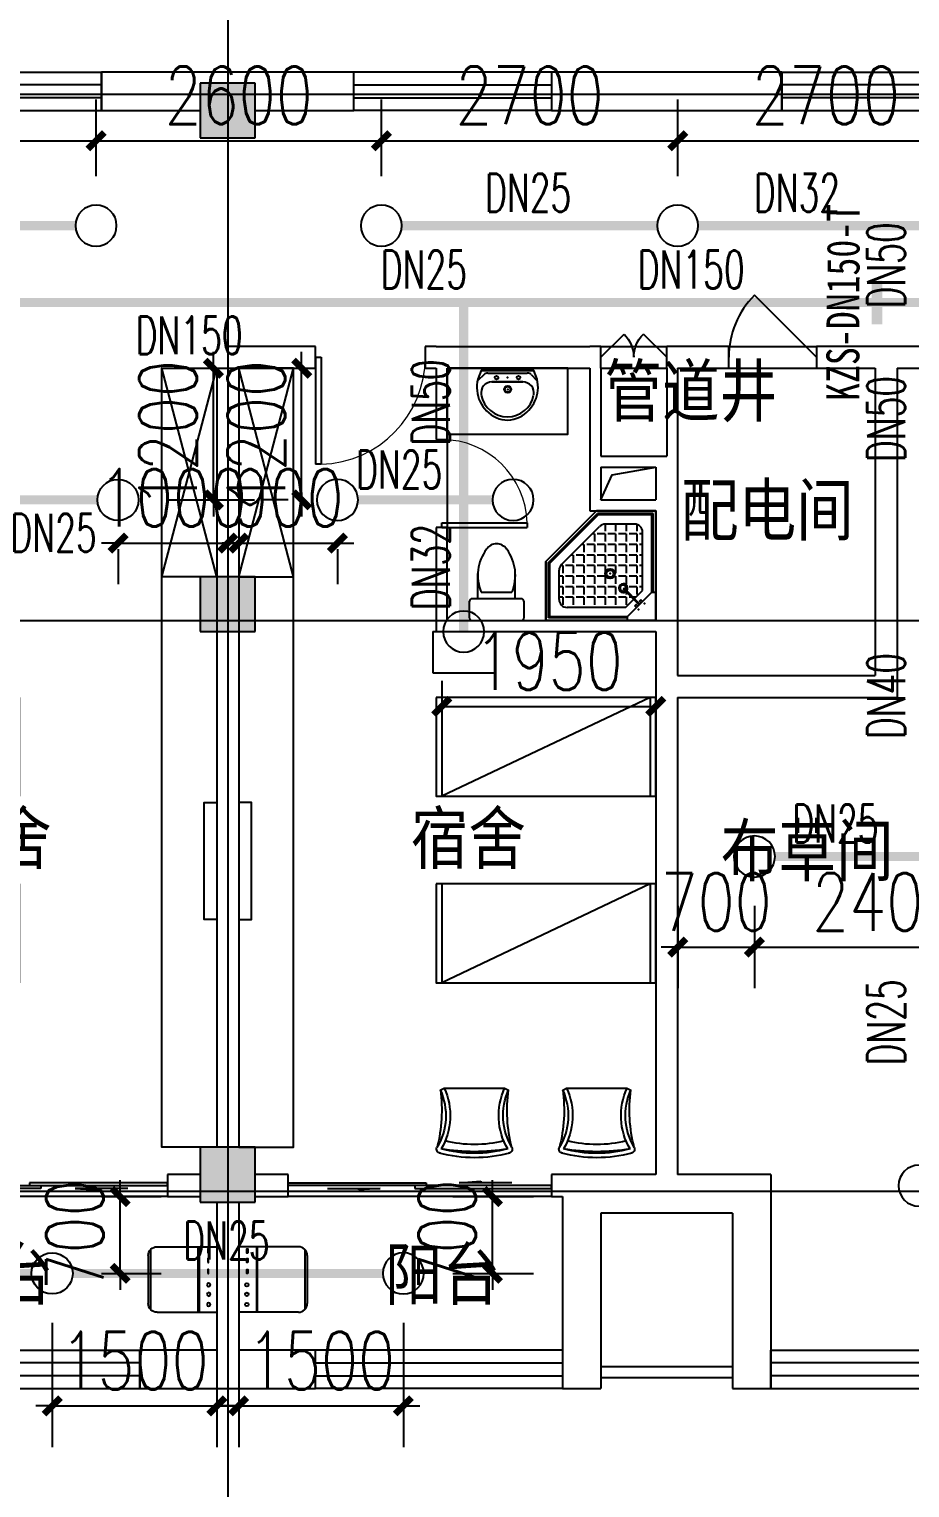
# Model space of a CAD drawing. Extents: x 0 to 2838408, y -923048 to 203859.
# Drawn here: x 2762953 to 2770978, y -549563 to -536267 of the extents above; entities that cross this region are included whole.
import ezdxf
from ezdxf.enums import TextEntityAlignment as Align

# ---------------------------------------------------------------- set-up
doc = ezdxf.new("R2010")
doc.units = 0
doc.header["$LTSCALE"] = 1000
for name, color, linetype in [('A-Fixt', 81, 'Continuous'), ('CLAYER', 7, 'Continuous'), ('COLUMN', 9, 'Continuous'), ('DIM_喷淋', 3, 'Continuous'), ('DOOR_FIRE', 4, 'Continuous'), ('DOTE', 8, 'Continuous'), ('E2-栏杆', 92, 'Continuous'), ('EQUIP_喷头', 7, 'Continuous'), ('PIPE-喷淋', 6, 'Continuous'), ('PUB_HATCH', 8, 'Continuous'), ('PUB_TEXT', 7, 'Continuous'), ('TEXT_喷淋', 7, 'Continuous'), ('TWT_DIM', 3, 'Continuous'), ('WALL', 9, 'Continuous'), ('WINDOW', 4, 'Continuous'), ('XREF', 8, 'Continuous'), ('抗震支吊架', 2, 'Continuous'), ('洁具', 213, 'Continuous'), ('配景', 3, 'Continuous')]:
    doc.layers.add(name, color=color, linetype=linetype)
doc.styles.add('_TCH_DIM_T3', font='SIMPLEX', dxfattribs={"width": 0.75, "bigfont": 'HZTXT'})
doc.styles.add('_TWT_PIPEDN', font='SIMPLEX', dxfattribs={"width": 0.8, "height": 2.3, "bigfont": 'HZTXT'})
doc.styles.add('kzcad', font='', dxfattribs={"width": 0.8})
doc.styles.get("Standard").update_dxf_attribs({"font": 'geniso.shx', "bigfont": 'hztxt.shx'})
doc.styles.get('kzcad').set_extended_font_data('SimSun')
doc.dimstyles.new('_TWT_ARCH&&150', dxfattribs={"dimtxt": 525, "dimasz": 150, "dimexe": 375, "dimexo": 450, "dimgap": 150, "dimtad": 1, "dimdec": 0, "dimzin": 0, "dimdsep": 46, "dimtxsty": '_TCH_DIM_T3', "dimblk": 'ARCHTICK', "dimcen": 0.09, "dimclrt": 7, "dimazin": 2, "dimtfac": 1, "dimtdec": 0, "dimtix": 1, "dimtmove": 2, "dimatfit": 3, "dimfxl": 1, "dimtolj": 1, "dimtzin": 0, "dimarcsym": 0})

# ---------------------------------------------------------------- blocks, each defined once
blk = doc.blocks.new('1F平面-CAD导入_dwg_Drawing4_t3_dwg_$plan$00001613-474159-1F-927810-1F')
at = {"layer": '洁具'}
for p, q in [((-200, 170), (-430, 170)), ((-260, -140), (-260, 140)), ((-30, 250), (-170, 250)), ((-200, -170), (-200, -220)), ((-170, -250), (-30, -250))]:
    blk.add_line(p, q, dxfattribs=at)
for points in [[(-200, 220), (-200, 170), (-200, -170), (-430, -170)], [(0, -220), (0, 220)]]:
    blk.add_lwpolyline(points, dxfattribs=at)
for centre, radius, start, end in [((-413, -227), 398, 67.4505, 126.6381), ((-170, 220), 30, 90, 180), ((-30, 220), 30, 0, 90), ((-590, 0), 110, 123.4509, 236.5491), ((-413, 227), 398, 233.3619, 292.5495), ((-170, -220), 30, 180, 270), ((-30, -220), 30, 270, 0)]:
    blk.add_arc(centre, radius, start, end, dxfattribs=at)
blk = doc.blocks.new('$lvtry$00000169')
at = {"color": 0}
for p, q in [((259, -36), (259, 0)), ((259, -36), (36, -259)), ((276, -120), (120, -276)), ((259, -24), (976, -24)), ((259, -36), (964, -36)), ((276, -120), (808, -120)), ((964, -36), (976, -24)), ((964, -36), (964, -525)), ((976, -24), (976, -530)), ((36, -259), (0, -259)), ((24, -259), (24, -976)), ((36, -259), (36, -964)), ((144, -151), (291, -298)), ((151, -144), (298, -291)), ((173, -309), (173, -239)), ((183, -213), (205, -213)), ((220, -213), (243, -213)), ((270, -213), (270, -143)), ((270, -213), (340, -213)), ((270, -263), (270, -239)), ((366, -213), (366, -143)), ((366, -213), (436, -213)), ((366, -309), (366, -239)), ((462, -213), (462, -143)), ((462, -213), (532, -213)), ((462, -309), (462, -239)), ((558, -213), (558, -143)), ((558, -213), (628, -213)), ((558, -309), (558, -239)), ((655, -213), (655, -143)), ((655, -213), (725, -213)), ((655, -309), (655, -239)), ((751, -213), (751, -143)), ((751, -213), (821, -213)), ((751, -309), (751, -239)), ((847, -213), (847, -143)), ((847, -213), (880, -213)), ((847, -309), (847, -239)), ((880, -192), (880, -460)), ((120, -276), (120, -808)), ((120, -309), (147, -309)), ((173, -309), (243, -309)), ((173, -405), (173, -335)), ((270, -405), (270, -335)), ((334, -309), (340, -309)), ((366, -309), (436, -309)), ((366, -405), (366, -335)), ((462, -309), (532, -309)), ((462, -405), (462, -335)), ((558, -309), (628, -309)), ((558, -405), (558, -335)), ((655, -309), (725, -309)), ((655, -405), (655, -335)), ((751, -309), (821, -309)), ((751, -405), (751, -335)), ((847, -309), (880, -309)), ((847, -405), (847, -335)), ((120, -405), (147, -405)), ((120, -501), (147, -501)), ((173, -405), (243, -405)), ((173, -501), (173, -431)), ((173, -501), (243, -501)), ((173, -598), (173, -528)), ((270, -405), (340, -405)), ((270, -501), (270, -431)), ((270, -501), (340, -501)), ((270, -598), (270, -528)), ((366, -405), (379, -405)), ((366, -501), (366, -431)), ((366, -501), (436, -501)), ((366, -598), (366, -528)), ((462, -405), (532, -405)), ((462, -501), (462, -431)), ((462, -501), (532, -501)), ((462, -598), (462, -528)), ((859, -511), (511, -859)), ((964, -525), (525, -964)), ((976, -530), (530, -976)), ((558, -405), (628, -405)), ((558, -501), (558, -431)), ((558, -501), (628, -501)), ((558, -598), (558, -528)), ((655, -405), (725, -405)), ((655, -501), (655, -431)), ((655, -501), (725, -501)), ((655, -598), (655, -528)), ((751, -405), (821, -405)), ((751, -501), (751, -431)), ((751, -501), (821, -501)), ((751, -598), (751, -528)), ((847, -405), (880, -405)), ((847, -501), (847, -431)), ((847, -501), (867, -501)), ((964, -525), (976, -530)), ((120, -598), (147, -598)), ((173, -598), (243, -598)), ((173, -694), (173, -624)), ((270, -598), (340, -598)), ((270, -694), (270, -624)), ((366, -598), (436, -598)), ((366, -694), (366, -624)), ((462, -598), (532, -598)), ((462, -694), (462, -624)), ((558, -598), (628, -598)), ((558, -694), (558, -624)), ((655, -598), (725, -598)), ((655, -694), (655, -624)), ((751, -598), (773, -598)), ((120, -694), (147, -694)), ((120, -790), (147, -790)), ((173, -694), (243, -694)), ((173, -790), (173, -720)), ((173, -790), (243, -790)), ((270, -694), (340, -694)), ((270, -790), (270, -720)), ((270, -790), (340, -790)), ((366, -694), (436, -694)), ((366, -790), (366, -720)), ((366, -790), (436, -790)), ((462, -694), (532, -694)), ((462, -790), (462, -720)), ((462, -790), (532, -790)), ((558, -694), (628, -694)), ((558, -790), (558, -720)), ((558, -790), (580, -790)), ((655, -694), (676, -694)), ((173, -878), (173, -816)), ((192, -880), (460, -880)), ((270, -880), (270, -816)), ((366, -880), (366, -816)), ((462, -880), (462, -816)), ((36, -964), (24, -976)), ((24, -976), (530, -976)), ((36, -964), (525, -964)), ((525, -964), (530, -976))]:
    blk.add_line(p, q, dxfattribs=at)
blk.add_lwpolyline([(0, 0), (0, -1000), (540, -1000), (1000, -540), (1000, 0)], close=True)
for points in [[(0, 0), (0, -1000)], [(0, 0), (1000, 0)], [(1000, 0), (1000, -540)], [(190, -136), (178, -148), (162, -132), (174, -121)], [(136, -190), (148, -178), (132, -162), (121, -174)], [(1000, -540), (540, -1000)], [(0, -1000), (540, -1000)]]:
    blk.add_lwpolyline(points, close=True, dxfattribs=at)
for radius in [43.8, 31.1]:
    blk.add_circle((416, -428), radius, dxfattribs=at)
for centre, radius, start, end in [((808, -192), 72, 0, 90), ((296, -296), 40.6, 142.583, 128.4197), ((296, -296), 28.6, 145.828, 125.6599), ((808, -460), 72, 315, 0), ((192, -808), 72, 180, 270), ((460, -808), 72, 270, 315)]:
    blk.add_arc(centre, radius, start, end, dxfattribs=at)
for p in [(156, -102, 0), (103, -156, 0), (416, -428, 0)]:
    blk.add_point(p, dxfattribs=at)
blk = doc.blocks.new('$lvtry$00000178')
at = {"color": 0}
for p, q in [((-238, 0), (238, 0)), ((-214, -36), (-272, -91)), ((-180, -23), (180, -23)), ((-142, -105), (140, -105)), ((140, -105), (-142, -105)), ((216, -37), (268, -91))]:
    blk.add_line(p, q, dxfattribs=at)
blk.add_lwpolyline([(-104, -430, 0.224698), (110, -425, 0.348046), (269, -79), (239, 0), (-241, 0), (-271, -79, 0.356844)], format="xyb", close=True, dxfattribs=at)
for centre, radius in [((-100, -65), 16.3), ((100, -65), 16.3), ((1, -172), 31.6)]:
    blk.add_circle(centre, radius, dxfattribs=at)
at = {"color": 0, "lineweight": 13}
blk.add_circle((1, -172), 23, dxfattribs=at)
at = {"color": 0}
for centre, radius, start, end in [((-142, -205), 100, 90, 190.5602), ((-180, -73), 50, 90, 133.181), ((140, -205), 100, 349.4398, 90), ((180, -73), 50, 44.5607, 90), ((-1, -179), 243, 190.5602, 349.4398)]:
    blk.add_arc(centre, radius, start, end, dxfattribs=at)
for p in [(0, -65), (1, -172)]:
    blk.add_point(p, dxfattribs=at)
blk = doc.blocks.new('A$C70365C93')
at = {"layer": '洁具'}
blk.add_lwpolyline([(-1900, 2300), (-1900, 1700), (-800, 1700), (-800, 2300)], close=True, dxfattribs=at)
blk.add_blockref('$lvtry$00000178', (-1350, 2280), dxfattribs=at)
at = {"layer": '洁具', "rotation": 180}
blk.add_blockref('$lvtry$00000169', (0, 0), dxfattribs=at)
at = {"layer": '洁具', "extrusion": (0, 0, -1), "xscale": -1, "zscale": -1, "rotation": 90}
blk.add_blockref('1F平面-CAD导入_dwg_Drawing4_t3_dwg_$plan$00001613-474159-1F-927810-1F', (1450, 0), dxfattribs=at)
blk = doc.blocks.new('单人床')
at = {"layer": 'A-Fixt'}
for p, q in [((47774, 13973), (48674, 13973)), ((47774, 12073), (48674, 13973)), ((47774, 12073), (48674, 12073))]:
    blk.add_line(p, q, dxfattribs=at)
blk.add_lwpolyline([(47774, 14023), (48674, 14023), (48674, 12023), (47774, 12023), (47774, 14023)], dxfattribs=at)
blk = doc.blocks.new('CH_AP01')
for p, q in [((-311, 17), (-275, 0)), ((-275, 0), (275, 0)), ((275, 0), (311, 17))]:
    blk.add_line(p, q)
for centre, radius, start, end in [((-307, 555), 37.8, 100.1859, 202.8359), ((-1658, 202), 1360, 352.1659, 14.4283), ((-824, 250), 563, 335.5038, 31.0903), ((0, -579), 1213, 74.7104, 105.2896), ((0, -579), 1173, 75.0287, 104.9713), ((0, -1278), 1857, 80.611, 99.389), ((-824, 250), 603, 335.5038, 30.2691), ((824, 250), 603, 149.7309, 204.4962), ((824, 250), 563, 148.9097, 204.4962), ((1658, 202), 1360, 165.5717, 187.8341), ((307, 555), 37.8, 337.1641, 79.8141), ((0, -579), 1093, 75.8767, 104.1233)]:
    blk.add_arc(centre, radius, start, end)
blk = doc.blocks.new('A$C61295E98')
at = {"color": 3}
for p, q in [((544, 598), (0, 598)), ((0, 598), (0, 0)), ((161, 598), (161, 0)), ((170, 0), (170, 598)), ((603, 572), (603, 26)), ((624, 518), (624, 80)), ((544, 0), (0, 0))]:
    blk.add_line(p, q, dxfattribs=at)
for points in [[(82, 540), (75, 540), (75, 577), (82, 577)], [(82, 453), (75, 453), (75, 490), (82, 490)], [(82, 353), (75, 353), (75, 389), (82, 389)]]:
    blk.add_lwpolyline(points, close=True, dxfattribs=at)
for centre in [(74, 250), (74, 164), (74, 71)]:
    blk.add_circle(centre, 15.7, dxfattribs=at)
for centre, start, end in [((544, 518), 360, 90), ((544, 80), 270, 0)]:
    blk.add_arc(centre, 80, start, end, dxfattribs=at)
blk = doc.blocks.new('宿舍')
at = {"layer": 'A-Fixt'}
for p, q in [((47854, 13802), (48354, 15702)), ((48354, 13802), (47854, 15702)), ((47854, 13802), (48354, 13802))]:
    blk.add_line(p, q, dxfattribs=at)
for points in [[(47854, 8602), (48354, 8602), (48354, 15702), (47854, 15702)], [(47854, 10676), (47970, 10676), (47970, 11743), (47854, 11743)]]:
    blk.add_lwpolyline(points, close=True, dxfattribs=at)
at = {"xscale": -1, "rotation": 90}
for p in [(63677, 60475), (63677, 58775)]:
    blk.add_blockref('单人床', p, dxfattribs=at)
at = {"layer": 'A-Fixt', "xscale": -1, "rotation": 180}
for p in [(50002, 9140), (51117, 9140)]:
    blk.add_blockref('CH_AP01', p, dxfattribs=at)
at = {"layer": '配景', "color": 252}
blk.add_blockref('A$C61295E98', (47854, 7097), dxfattribs=at)
blk = doc.blocks.new('$WINLIB2D$00000001')
at = {"color": 0}
for points in [[(-0.5, 0.5), (-0.5, -0.5)], [(-0.5, 0.5), (0.5, 0.5)], [(0.5, -0.5), (0.5, 0.5)], [(0.5, 0.1667), (-0.5, 0.1667)], [(0.5, -0.1667), (-0.5, -0.1667)], [(-0.5, -0.5), (0.5, -0.5)]]:
    blk.add_lwpolyline(points, dxfattribs=at)
blk = doc.blocks.new('$DorLib2D$00000131')
at = {"color": 0, "linetype": 'Continuous'}
for p, q in [((0.15, 0.125), (0.2319, 0.1973)), ((0.2319, 0.1973), (0.2319, 0.125)), ((-0.5, 0.125), (-0.5, 0)), ((0.0192, 0.125), (-0.5, 0.125)), ((0.0192, 0), (0.0192, 0.125)), ((0.35, 0.125), (0.15, 0.125)), ((-0.5, 0), (0.0192, 0)), ((-0.024, 0), (0.5, 0)), ((-0.024, -0.125), (-0.024, 0)), ((0.5, 0), (0.5, -0.125)), ((-0.35, -0.125), (-0.15, -0.125)), ((-0.2319, -0.1973), (-0.2319, -0.125)), ((-0.15, -0.125), (-0.2319, -0.1973)), ((0.5, -0.125), (-0.024, -0.125))]:
    blk.add_line(p, q, dxfattribs=at)
blk = doc.blocks.new('$DorLib2D$00000114')
at = {"color": 0}
blk.add_line((0.5, 0), (-0.207, 0.707), dxfattribs=at)
blk.add_arc((0.5, 0), 1, 135, 180, dxfattribs=at)
blk = doc.blocks.new('$DorLib2D$00000116')
at = {"color": 0}
for p, q in [((-0.5, 0), (-0.146, 0.354)), ((0.5, 0), (0.146, 0.354))]:
    blk.add_line(p, q, dxfattribs=at)
for centre, start, end in [((-0.5, 0), 0, 45), ((0.5, 0), 135, 180)]:
    blk.add_arc(centre, 0.5, start, end, dxfattribs=at)
blk = doc.blocks.new('$DorLib2D$00000001')
for p, q in [((0.45, 0.975), (0.5, 0.975)), ((0.45, 0), (0.45, 0.975)), ((0.5, 0), (0.5, 0.975)), ((0.5, 0), (0.45, 0))]:
    blk.add_line(p, q)
at = {"lineweight": 13}
blk.add_arc((0.475, 0), 0.975, 91.4693, 180, dxfattribs=at)
blk = doc.blocks.new('3F1')
at = {"layer": 'PUB_HATCH'}
for points in [[(2428466.7, -537258.3), (2428966.7, -537258.3), (2428966.7, -536758.3), (2428466.7, -536758.3)], [(2428466.7, -541758.3), (2428966.7, -541758.3), (2428966.7, -541258.3), (2428466.7, -541258.3)], [(2428466.7, -546958.3), (2428966.7, -546958.3), (2428966.7, -546458.3), (2428466.7, -546458.3)]]:
    blk.add_hatch(color=256, dxfattribs=at).paths.add_polyline_path(points)
blk.add_lwpolyline([(2432116.7, -540558.3), (2432220.3, -540328), (2432616.7, -540258.3)])
at = {"layer": 'COLUMN'}
for p, q in [((2428966.7, -536758.3), (2428466.7, -536758.3)), ((2428466.7, -536758.3), (2428466.7, -537258.3)), ((2428966.7, -537258.3), (2428966.7, -536758.3)), ((2428466.7, -537258.3), (2428966.7, -537258.3)), ((2428966.7, -541258.3), (2428466.7, -541258.3)), ((2428466.7, -541258.3), (2428466.7, -541758.3)), ((2428966.7, -541758.3), (2428966.7, -541258.3)), ((2428466.7, -541758.3), (2428966.7, -541758.3)), ((2428966.7, -546458.3), (2428466.7, -546458.3)), ((2428466.7, -546458.3), (2428466.7, -546958.3)), ((2428966.7, -546958.3), (2428966.7, -546458.3)), ((2428466.7, -546958.3), (2428966.7, -546958.3))]:
    blk.add_line(p, q, dxfattribs=at)
at = {"layer": 'DOOR_FIRE'}
for p, q in [((2432116.7, -539158.3), (2432716.7, -539158.3)), ((2433282.5, -539158.3, 100), (2434082.5, -539158.3, 100)), ((2432116.7, -539358.3), (2432716.7, -539358.3)), ((2433282.5, -539358.3, 100), (2434082.5, -539358.3, 100))]:
    blk.add_line(p, q, dxfattribs=at)
at = {"layer": 'DOTE'}
for p, q in [((2428716.7, -467258.3), (2428716.7, -550458.3)), ((2343216.7, -536858.3), (2453916.7, -536858.3)), ((2343216.7, -541658.3), (2453916.7, -541658.3)), ((2343216.7, -546858.3), (2453916.7, -546858.3)), ((2343216.7, -546858.3), (2453916.7, -546858.3))]:
    blk.add_line(p, q, dxfattribs=at)
at = {"layer": 'E2-栏杆'}
for points in [[(2432116.7, -548458.3), (2433316.7, -548458.3)], [(2432116.7, -548558.3), (2433316.7, -548558.3)]]:
    blk.add_lwpolyline(points, dxfattribs=at)
at = {"layer": 'WALL'}
for p, q in [((2428716.7, -536658.3), (2427566.7, -536658.3)), ((2427566.7, -536658.3), (2427566.7, -537008.3)), ((2429866.7, -536658.3), (2428716.7, -536658.3)), ((2429866.7, -537008.3), (2429866.7, -536658.3)), ((2433766.7, -536658.3), (2431666.7, -536658.3)), ((2431666.7, -536658.3), (2431666.7, -537008.3)), ((2433766.7, -537008.3), (2433766.7, -536658.3)), ((2427566.7, -537008.3), (2428466.7, -537008.3)), ((2428966.7, -537008.3), (2429866.7, -537008.3)), ((2431666.7, -537008.3), (2433766.7, -537008.3)), ((2429516.7, -539158.3), (2428716.7, -539158.3)), ((2428716.7, -539158.3), (2428716.7, -539358.3)), ((2429516.7, -539358.3), (2429516.7, -539158.3)), ((2430616.7, -539158.3), (2430516.7, -539158.3)), ((2430516.7, -539158.3), (2430516.7, -539358.3)), ((2430616.7, -539158.3), (2432016.7, -539158.3)), ((2432116.7, -539158.3), (2432016.7, -539158.3)), ((2432116.7, -539358.3), (2432116.7, -539158.3)), ((2433282.5, -539158.3), (2432716.7, -539158.3)), ((2432716.7, -539358.3), (2432716.7, -539158.3)), ((2433282.5, -539358.3), (2433282.5, -539158.3)), ((2434716.7, -539158.3), (2434082.5, -539158.3)), ((2434082.5, -539158.3), (2434082.5, -539358.3)), ((2435316.7, -539158.3), (2434716.7, -539158.3)), ((2428716.7, -539358.3), (2429516.7, -539358.3)), ((2430516.7, -539358.3), (2430616.7, -539358.3)), ((2430616.7, -539358.3), (2430616.7, -540008.3)), ((2430716.7, -539358.3), (2432016.7, -539358.3)), ((2430716.7, -540008.3), (2430716.7, -539358.3)), ((2432016.7, -539358.3), (2432016.7, -540158.3)), ((2432116.7, -539358.3), (2432116.7, -540158.3)), ((2432716.7, -539358.3), (2432716.7, -540158.3)), ((2432816.7, -539358.3), (2433282.5, -539358.3)), ((2432816.7, -539358.3), (2432816.7, -540158.3)), ((2434082.5, -539358.3), (2434616.7, -539358.3)), ((2434616.7, -539358.3), (2434616.7, -542158.3)), ((2434816.7, -539358.3), (2435316.7, -539358.3)), ((2434816.7, -539358.3), (2434816.7, -542358.3)), ((2430616.7, -540008.3), (2430716.7, -540008.3)), ((2432016.7, -540158.3), (2432016.7, -540658.3)), ((2432116.7, -540158.3), (2432716.7, -540158.3)), ((2432816.7, -540158.3), (2432816.7, -540558.3)), ((2432116.7, -540258.3), (2432116.7, -540558.3)), ((2432116.7, -540258.3), (2432616.7, -540258.3)), ((2432616.7, -540258.3), (2432616.7, -540558.3)), ((2432116.7, -540558.3), (2432616.7, -540558.3)), ((2432816.7, -540558.3), (2432816.7, -541758.3)), ((2432016.7, -540658.3), (2432616.7, -540658.3)), ((2432616.7, -540658.3), (2432616.7, -541658.3)), ((2430716.7, -540808.3), (2430616.7, -540808.3)), ((2430616.7, -540808.3), (2430616.7, -541758.3)), ((2430716.7, -541658.3), (2430716.7, -540808.3)), ((2430716.7, -541658.3), (2432616.7, -541658.3)), ((2428616.7, -541758.3), (2428616.7, -546458.3)), ((2428816.7, -541758.3), (2428816.7, -546458.3)), ((2430616.7, -541758.3), (2432616.7, -541758.3)), ((2432616.7, -541758.3), (2432616.7, -542258.3)), ((2432816.7, -541758.3), (2432816.7, -542158.3)), ((2432816.7, -542158.3), (2434616.7, -542158.3)), ((2432616.7, -542258.3), (2432616.7, -546708.3)), ((2432816.7, -542358.3), (2432816.7, -546708.3)), ((2432816.7, -542358.3), (2434816.7, -542358.3)), ((2428466.7, -546708.3), (2428166.7, -546708.3)), ((2428166.7, -546708.3), (2428166.7, -546908.3)), ((2429266.7, -546708.3), (2428966.7, -546708.3)), ((2429266.7, -546908.3), (2429266.7, -546708.3)), ((2432016.7, -546708.3), (2431666.7, -546708.3)), ((2431666.7, -546708.3), (2431666.7, -546908.3)), ((2432616.7, -546708.3), (2432016.7, -546708.3)), ((2433666.7, -546708.3), (2432816.7, -546708.3)), ((2433666.7, -546708.3), (2433666.7, -548308.3)), ((2428166.7, -546908.3), (2428466.7, -546908.3)), ((2428616.7, -546958.3), (2428616.7, -548308.3)), ((2428816.7, -546958.3), (2428816.7, -548308.3)), ((2428966.7, -546908.3), (2429266.7, -546908.3)), ((2431666.7, -546908.3), (2431766.7, -546908.3)), ((2431766.7, -546908.3), (2431766.7, -548308.3)), ((2432716.7, -547058.3), (2432116.7, -547058.3)), ((2432116.7, -547058.3), (2432116.7, -548658.3)), ((2433316.7, -547058.3), (2432716.7, -547058.3)), ((2433316.7, -547058.3), (2433316.7, -548658.3)), ((2428616.7, -548308.3), (2427916.7, -548308.3)), ((2427916.7, -548308.3), (2427916.7, -548658.3)), ((2429516.7, -548308.3), (2428816.7, -548308.3)), ((2429516.7, -548658.3), (2429516.7, -548308.3)), ((2431766.7, -548308.3), (2431766.7, -548658.3)), ((2433666.7, -548658.3), (2433666.7, -548308.3)), ((2427916.7, -548658.3), (2428716.7, -548658.3)), ((2428716.7, -548658.3), (2429516.7, -548658.3)), ((2431766.7, -548658.3), (2432116.7, -548658.3)), ((2433316.7, -548658.3), (2433666.7, -548658.3))]:
    blk.add_line(p, q, dxfattribs=at)
at = {"layer": 'WINDOW'}
for p, q in [((2430716.7, -540008.3), (2430716.7, -540808.3)), ((2428166.7, -546908.3), (2425766.7, -546908.3)), ((2431666.7, -546908.3), (2429266.7, -546908.3))]:
    blk.add_line(p, q, dxfattribs=at)
at = {"xscale": -1, "rotation": 359.9999999999999}
blk.add_blockref('宿舍', (2476470.6, -555059.9), dxfattribs=at)
for name, p in [('宿舍', (2380962.9, -555059.9)), ('A$C70365C93', (2432616.7, -541658.3))]:
    blk.add_blockref(name, p)
at = {"layer": 'DOOR_FIRE', "zscale": 200}
for name, p, xscale, yscale in [('$DorLib2D$00000114', (2433682.5, -539258.3), 800, 800), ('$DorLib2D$00000116', (2432416.7, -539258.3), -600, 600)]:
    blk.add_blockref(name, p, dxfattribs=dict(at, xscale=xscale, yscale=yscale))
at = {"layer": 'WINDOW'}
for name, p, xscale, yscale, zscale in [('$WINLIB2D$00000001', (2426666.7, -536833.3), 1800, 350, 1800), ('$WINLIB2D$00000001', (2430766.7, -536833.3), -1800, 350, -1800), ('$WINLIB2D$00000001', (2434666.7, -536833.3), 1800, 350, 1800), ('$DorLib2D$00000001', (2430016.7, -539258.3), -1000, -1000, -1000)]:
    blk.add_blockref(name, p, dxfattribs=dict(at, xscale=xscale, yscale=yscale, zscale=zscale))
for name, p, xscale, yscale, zscale, rotation in [('$DorLib2D$00000001', (2430666.7, -540408.3), 800, 800, 800, 270), ('$DorLib2D$00000131', (2426966.7, -546808.3), -2400, 200, -2400, 180), ('$DorLib2D$00000131', (2430466.7, -546808.3), 2400, 200, 2400, 180), ('$WINLIB2D$00000001', (2426791.7, -548483.3), -2249.999999993481, -350, -2249.999999993481, 180), ('$WINLIB2D$00000001', (2430641.7, -548483.3), 2249.999999993481, -350, 2249.999999993481, 180), ('$WINLIB2D$00000001', (2434791.7, -548483.3), -2249.999999993481, -350, -2249.999999993481, 180)]:
    blk.add_blockref(name, p, dxfattribs=dict(at, xscale=xscale, yscale=yscale, zscale=zscale, rotation=rotation))
at = {"layer": 'CLAYER'}
for s, p in [('管道井', (2432149.1, -539845.3)), ('配电间', (2432846.7, -540930.6))]:
    blk.add_text(s, height=525, dxfattribs=at).set_placement(p)
at = {"layer": 'PUB_TEXT'}
for s, p in [('宿舍', (2426062.1, -543922.1)), ('宿舍', (2430384.3, -543922.1)), ('布草间', (2433209.4, -544034.6)), ('阳台', (2426077.2, -547896.3)), ('阳台', (2430149.7, -547896.3))]:
    blk.add_text(s, height=525, dxfattribs=at).set_placement(p)
blk = doc.blocks.new('_ArchTick')
at = {"color": 0, "linetype": 'ByBlock', "const_width": 0.4}
blk.add_lwpolyline([(-0.5, -0.5), (0.5, 0.5)], dxfattribs=at)
blk = doc.blocks.new('*D2114')
at = {"layer": 'Defpoints', "color": 0, "linetype": 'ByBlock', "transparency": 16777216}
for p in [(2766363, -546908), (2767175, -546908), (2766363, -547608)]:
    blk.add_point(p, dxfattribs=at)
at = {"layer": 'TWT_DIM', "color": 0, "linetype": 'ByBlock', "lineweight": -2, "transparency": 16777216}
for p, q in [((2767175, -546908), (2767175, -546758)), ((2766813, -546908), (2767550, -546908)), ((2767175, -547608), (2767175, -546908)), ((2766813, -547608), (2767550, -547608)), ((2767175, -547608), (2767175, -547758))]:
    blk.add_line(p, q, dxfattribs=at)
at = {"layer": 'TWT_DIM', "color": 0, "linetype": 'ByBlock', "lineweight": -2, "transparency": 16777216, "xscale": 150, "yscale": 150, "zscale": 150}
for p, rotation in [((2767175, -546908), 270), ((2767175, -547608), 90)]:
    blk.add_blockref('_ArchTick', p, dxfattribs=dict(at, rotation=rotation))
at = {"layer": 'TWT_DIM', "color": 7, "linetype": 'ByBlock', "transparency": 16777216, "insert": (2766762, -547258), "char_height": 525, "attachment_point": 5, "rotation": 90, "style": '_TCH_DIM_T3'}
blk.add_mtext('\\A1;700', dxfattribs=at)
blk = doc.blocks.new('*D2115')
at = {"layer": 'Defpoints', "color": 0, "linetype": 'ByBlock', "transparency": 16777216}
for p in [(2764863, -547608), (2766363, -547608), (2766363, -548816)]:
    blk.add_point(p, dxfattribs=at)
at = {"layer": 'TWT_DIM', "color": 0, "linetype": 'ByBlock', "lineweight": -2, "transparency": 16777216}
for p, q in [((2764863, -548058), (2764863, -549191)), ((2766363, -548058), (2766363, -549191)), ((2764863, -548816), (2764713, -548816)), ((2764863, -548816), (2766363, -548816)), ((2766363, -548816), (2766513, -548816))]:
    blk.add_line(p, q, dxfattribs=at)
at = {"layer": 'TWT_DIM', "color": 0, "linetype": 'ByBlock', "lineweight": -2, "transparency": 16777216, "xscale": 150, "yscale": 150, "zscale": 150}
blk.add_blockref('_ArchTick', (2764863, -548816), dxfattribs=at)
at = {"layer": 'TWT_DIM', "color": 0, "linetype": 'ByBlock', "lineweight": -2, "transparency": 16777216, "xscale": 150, "yscale": 150, "zscale": 150, "rotation": 180}
blk.add_blockref('_ArchTick', (2766363, -548816), dxfattribs=at)
at = {"layer": 'TWT_DIM', "color": 7, "linetype": 'ByBlock', "transparency": 16777216, "insert": (2765613, -548403), "char_height": 525, "attachment_point": 5, "style": '_TCH_DIM_T3'}
blk.add_mtext('\\A1;1500', dxfattribs=at)
blk = doc.blocks.new('*D2116')
at = {"layer": 'Defpoints', "color": 0, "linetype": 'ByBlock', "transparency": 16777216}
for p in [(2764863, -540558), (2765763, -540558), (2765763, -540952)]:
    blk.add_point(p, dxfattribs=at)
at = {"layer": 'TWT_DIM', "color": 0, "linetype": 'ByBlock', "lineweight": -2, "transparency": 16777216}
for p, q in [((2764863, -540952), (2764713, -540952)), ((2764863, -540952), (2765763, -540952)), ((2765763, -540952), (2765913, -540952)), ((2764863, -541008), (2764863, -541327)), ((2765763, -541008), (2765763, -541327))]:
    blk.add_line(p, q, dxfattribs=at)
at = {"layer": 'TWT_DIM', "color": 0, "linetype": 'ByBlock', "lineweight": -2, "transparency": 16777216, "xscale": 150, "yscale": 150, "zscale": 150}
blk.add_blockref('_ArchTick', (2764863, -540952), dxfattribs=at)
at = {"layer": 'TWT_DIM', "color": 0, "linetype": 'ByBlock', "lineweight": -2, "transparency": 16777216, "xscale": 150, "yscale": 150, "zscale": 150, "rotation": 180}
blk.add_blockref('_ArchTick', (2765763, -540952), dxfattribs=at)
at = {"layer": 'TWT_DIM', "color": 7, "linetype": 'ByBlock', "transparency": 16777216, "insert": (2765313, -540539), "char_height": 525, "attachment_point": 5, "style": '_TCH_DIM_T3'}
blk.add_mtext('\\A1;900', dxfattribs=at)
blk = doc.blocks.new('*D2117')
at = {"layer": 'Defpoints', "color": 0, "linetype": 'ByBlock', "transparency": 16777216}
for p in [(2765436, -539358), (2765763, -539358), (2765763, -540558)]:
    blk.add_point(p, dxfattribs=at)
at = {"layer": 'TWT_DIM', "color": 0, "linetype": 'ByBlock', "lineweight": -2, "transparency": 16777216}
for p, q in [((2765436, -539358), (2765436, -539208)), ((2765313, -539358), (2765061, -539358)), ((2765436, -540558), (2765436, -539358)), ((2765313, -540558), (2765061, -540558)), ((2765436, -540558), (2765436, -540708))]:
    blk.add_line(p, q, dxfattribs=at)
at = {"layer": 'TWT_DIM', "color": 0, "linetype": 'ByBlock', "lineweight": -2, "transparency": 16777216, "xscale": 150, "yscale": 150, "zscale": 150}
for p, rotation in [((2765436, -539358), 270), ((2765436, -540558), 90)]:
    blk.add_blockref('_ArchTick', p, dxfattribs=dict(at, rotation=rotation))
at = {"layer": 'TWT_DIM', "color": 7, "linetype": 'ByBlock', "transparency": 16777216, "insert": (2765024, -539958), "char_height": 525, "attachment_point": 5, "rotation": 90, "style": '_TCH_DIM_T3'}
blk.add_mtext('\\A1;1200', dxfattribs=at)
blk = doc.blocks.new('*D2122')
at = {"layer": 'Defpoints', "color": 0, "linetype": 'ByBlock', "transparency": 16777216}
for p in [(2763163, -547608), (2764663, -547608), (2764663, -548816)]:
    blk.add_point(p, dxfattribs=at)
at = {"layer": 'TWT_DIM', "color": 0, "linetype": 'ByBlock', "lineweight": -2, "transparency": 16777216}
for p, q in [((2763163, -548058), (2763163, -549191)), ((2764663, -548058), (2764663, -549191)), ((2763163, -548816), (2763013, -548816)), ((2763163, -548816), (2764663, -548816)), ((2764663, -548816), (2764813, -548816))]:
    blk.add_line(p, q, dxfattribs=at)
at = {"layer": 'TWT_DIM', "color": 0, "linetype": 'ByBlock', "lineweight": -2, "transparency": 16777216, "xscale": 150, "yscale": 150, "zscale": 150}
blk.add_blockref('_ArchTick', (2763163, -548816), dxfattribs=at)
at = {"layer": 'TWT_DIM', "color": 0, "linetype": 'ByBlock', "lineweight": -2, "transparency": 16777216, "xscale": 150, "yscale": 150, "zscale": 150, "rotation": 180}
blk.add_blockref('_ArchTick', (2764663, -548816), dxfattribs=at)
at = {"layer": 'TWT_DIM', "color": 7, "linetype": 'ByBlock', "transparency": 16777216, "insert": (2763913, -548403), "char_height": 525, "attachment_point": 5, "style": '_TCH_DIM_T3'}
blk.add_mtext('\\A1;1500', dxfattribs=at)
blk = doc.blocks.new('*D2123')
at = {"layer": 'Defpoints', "color": 0, "linetype": 'ByBlock', "transparency": 16777216}
for p in [(2763163, -546908), (2763782, -546908), (2763163, -547608)]:
    blk.add_point(p, dxfattribs=at)
at = {"layer": 'TWT_DIM', "color": 0, "linetype": 'ByBlock', "lineweight": -2, "transparency": 16777216}
for p, q in [((2763782, -546908), (2763782, -546758)), ((2763613, -546908), (2764157, -546908)), ((2763782, -547608), (2763782, -546908)), ((2763613, -547608), (2764157, -547608)), ((2763782, -547608), (2763782, -547758))]:
    blk.add_line(p, q, dxfattribs=at)
at = {"layer": 'TWT_DIM', "color": 0, "linetype": 'ByBlock', "lineweight": -2, "transparency": 16777216, "xscale": 150, "yscale": 150, "zscale": 150}
for p, rotation in [((2763782, -546908), 270), ((2763782, -547608), 90)]:
    blk.add_blockref('_ArchTick', p, dxfattribs=dict(at, rotation=rotation))
at = {"layer": 'TWT_DIM', "color": 7, "linetype": 'ByBlock', "transparency": 16777216, "insert": (2763369, -547258), "char_height": 525, "attachment_point": 5, "rotation": 90, "style": '_TCH_DIM_T3'}
blk.add_mtext('\\A1;700', dxfattribs=at)
blk = doc.blocks.new('*D2125')
at = {"layer": 'Defpoints', "color": 0, "linetype": 'ByBlock', "transparency": 16777216}
for p in [(2763763, -540558), (2764763, -540558), (2764763, -540952)]:
    blk.add_point(p, dxfattribs=at)
at = {"layer": 'TWT_DIM', "color": 0, "linetype": 'ByBlock', "lineweight": -2, "transparency": 16777216}
for p, q in [((2763763, -540952), (2763613, -540952)), ((2763763, -540952), (2764763, -540952)), ((2764763, -540952), (2764913, -540952)), ((2763763, -541008), (2763763, -541327)), ((2764763, -541008), (2764763, -541327))]:
    blk.add_line(p, q, dxfattribs=at)
at = {"layer": 'TWT_DIM', "color": 0, "linetype": 'ByBlock', "lineweight": -2, "transparency": 16777216, "xscale": 150, "yscale": 150, "zscale": 150}
blk.add_blockref('_ArchTick', (2763763, -540952), dxfattribs=at)
at = {"layer": 'TWT_DIM', "color": 0, "linetype": 'ByBlock', "lineweight": -2, "transparency": 16777216, "xscale": 150, "yscale": 150, "zscale": 150, "rotation": 180}
blk.add_blockref('_ArchTick', (2764763, -540952), dxfattribs=at)
at = {"layer": 'TWT_DIM', "color": 7, "linetype": 'ByBlock', "transparency": 16777216, "insert": (2764263, -540539), "char_height": 525, "attachment_point": 5, "style": '_TCH_DIM_T3'}
blk.add_mtext('\\A1;1000', dxfattribs=at)
blk = doc.blocks.new('*D2127')
at = {"layer": 'Defpoints', "color": 0, "linetype": 'ByBlock', "transparency": 16777216}
for p in [(2763763, -539358), (2764632, -539358), (2763763, -540558)]:
    blk.add_point(p, dxfattribs=at)
at = {"layer": 'TWT_DIM', "color": 0, "linetype": 'ByBlock', "lineweight": -2, "transparency": 16777216}
for p, q in [((2764632, -539358), (2764632, -539208)), ((2764213, -539358), (2765007, -539358)), ((2764632, -540558), (2764632, -539358)), ((2764213, -540558), (2765007, -540558)), ((2764632, -540558), (2764632, -540708))]:
    blk.add_line(p, q, dxfattribs=at)
at = {"layer": 'TWT_DIM', "color": 0, "linetype": 'ByBlock', "lineweight": -2, "transparency": 16777216, "xscale": 150, "yscale": 150, "zscale": 150}
for p, rotation in [((2764632, -539358), 270), ((2764632, -540558), 90)]:
    blk.add_blockref('_ArchTick', p, dxfattribs=dict(at, rotation=rotation))
at = {"layer": 'TWT_DIM', "color": 7, "linetype": 'ByBlock', "transparency": 16777216, "insert": (2764219, -539958), "char_height": 525, "attachment_point": 5, "rotation": 90, "style": '_TCH_DIM_T3'}
blk.add_mtext('\\A1;1200', dxfattribs=at)
blk = doc.blocks.new('*D2457')
at = {"layer": 'Defpoints', "color": 0, "linetype": 'ByBlock', "transparency": 16777216}
for p in [(2771563, -537284), (2768863, -538058), (2771563, -538058)]:
    blk.add_point(p, dxfattribs=at)
at = {"layer": 'DIM_喷淋', "color": 0, "linetype": 'ByBlock', "lineweight": -2, "transparency": 16777216}
for p, q in [((2768863, -537608), (2768863, -536909)), ((2771563, -537608), (2771563, -536909)), ((2768863, -537284), (2771563, -537284))]:
    blk.add_line(p, q, dxfattribs=at)
at = {"layer": 'DIM_喷淋', "color": 0, "linetype": 'ByBlock', "lineweight": -2, "transparency": 16777216, "xscale": 150, "yscale": 150, "zscale": 150, "rotation": 180}
blk.add_blockref('_ArchTick', (2768863, -537284), dxfattribs=at)
at = {"layer": 'DIM_喷淋', "color": 0, "linetype": 'ByBlock', "lineweight": -2, "transparency": 16777216, "xscale": 150, "yscale": 150, "zscale": 150}
blk.add_blockref('_ArchTick', (2771563, -537284), dxfattribs=at)
at = {"layer": 'DIM_喷淋', "color": 7, "linetype": 'ByBlock', "transparency": 16777216, "insert": (2770213, -536871), "char_height": 525, "attachment_point": 5, "style": '_TCH_DIM_T3'}
blk.add_mtext('\\A1;2700', dxfattribs=at)
blk = doc.blocks.new('*D2458')
at = {"layer": 'Defpoints', "color": 0, "linetype": 'ByBlock', "transparency": 16777216}
for p in [(2768863, -537284), (2766163, -538058), (2768863, -538058)]:
    blk.add_point(p, dxfattribs=at)
at = {"layer": 'DIM_喷淋', "color": 0, "linetype": 'ByBlock', "lineweight": -2, "transparency": 16777216}
for p, q in [((2766163, -537608), (2766163, -536909)), ((2768863, -537608), (2768863, -536909)), ((2766163, -537284), (2768863, -537284))]:
    blk.add_line(p, q, dxfattribs=at)
at = {"layer": 'DIM_喷淋', "color": 0, "linetype": 'ByBlock', "lineweight": -2, "transparency": 16777216, "xscale": 150, "yscale": 150, "zscale": 150, "rotation": 180}
blk.add_blockref('_ArchTick', (2766163, -537284), dxfattribs=at)
at = {"layer": 'DIM_喷淋', "color": 0, "linetype": 'ByBlock', "lineweight": -2, "transparency": 16777216, "xscale": 150, "yscale": 150, "zscale": 150}
blk.add_blockref('_ArchTick', (2768863, -537284), dxfattribs=at)
at = {"layer": 'DIM_喷淋', "color": 7, "linetype": 'ByBlock', "transparency": 16777216, "insert": (2767513, -536871), "char_height": 525, "attachment_point": 5, "style": '_TCH_DIM_T3'}
blk.add_mtext('\\A1;2700', dxfattribs=at)
blk = doc.blocks.new('*D2459')
at = {"layer": 'Defpoints', "color": 0, "linetype": 'ByBlock', "transparency": 16777216}
for p in [(2766163, -537284), (2763563, -538058), (2766163, -538058)]:
    blk.add_point(p, dxfattribs=at)
at = {"layer": 'DIM_喷淋', "color": 0, "linetype": 'ByBlock', "lineweight": -2, "transparency": 16777216}
for p, q in [((2763563, -537608), (2763563, -536909)), ((2766163, -537608), (2766163, -536909)), ((2763563, -537284), (2766163, -537284))]:
    blk.add_line(p, q, dxfattribs=at)
at = {"layer": 'DIM_喷淋', "color": 0, "linetype": 'ByBlock', "lineweight": -2, "transparency": 16777216, "xscale": 150, "yscale": 150, "zscale": 150, "rotation": 180}
blk.add_blockref('_ArchTick', (2763563, -537284), dxfattribs=at)
at = {"layer": 'DIM_喷淋', "color": 0, "linetype": 'ByBlock', "lineweight": -2, "transparency": 16777216, "xscale": 150, "yscale": 150, "zscale": 150}
blk.add_blockref('_ArchTick', (2766163, -537284), dxfattribs=at)
at = {"layer": 'DIM_喷淋', "color": 7, "linetype": 'ByBlock', "transparency": 16777216, "insert": (2764863, -536871), "char_height": 525, "attachment_point": 5, "style": '_TCH_DIM_T3'}
blk.add_mtext('\\A1;2600', dxfattribs=at)
blk = doc.blocks.new('*D2460')
at = {"layer": 'Defpoints', "color": 0, "linetype": 'ByBlock', "transparency": 16777216}
for p in [(2763563, -537284), (2760863, -538058), (2763563, -538058)]:
    blk.add_point(p, dxfattribs=at)
at = {"layer": 'DIM_喷淋', "color": 0, "linetype": 'ByBlock', "lineweight": -2, "transparency": 16777216}
for p, q in [((2760863, -537608), (2760863, -536909)), ((2763563, -537608), (2763563, -536909)), ((2760863, -537284), (2763563, -537284))]:
    blk.add_line(p, q, dxfattribs=at)
at = {"layer": 'DIM_喷淋', "color": 0, "linetype": 'ByBlock', "lineweight": -2, "transparency": 16777216, "xscale": 150, "yscale": 150, "zscale": 150, "rotation": 180}
blk.add_blockref('_ArchTick', (2760863, -537284), dxfattribs=at)
at = {"layer": 'DIM_喷淋', "color": 0, "linetype": 'ByBlock', "lineweight": -2, "transparency": 16777216, "xscale": 150, "yscale": 150, "zscale": 150}
blk.add_blockref('_ArchTick', (2763563, -537284), dxfattribs=at)
at = {"layer": 'DIM_喷淋', "color": 7, "linetype": 'ByBlock', "transparency": 16777216, "insert": (2762213, -536871), "char_height": 525, "attachment_point": 5, "style": '_TCH_DIM_T3'}
blk.add_mtext('\\A1;2700', dxfattribs=at)
blk = doc.blocks.new('*D2493')
at = {"layer": 'Defpoints', "color": 0, "linetype": 'ByBlock', "transparency": 16777216}
for p in [(2769563, -543808), (2771963, -543808), (2771963, -544634)]:
    blk.add_point(p, dxfattribs=at)
at = {"layer": 'DIM_喷淋', "color": 0, "linetype": 'ByBlock', "lineweight": -2, "transparency": 16777216}
for p, q in [((2769563, -544258), (2769563, -545009)), ((2771963, -544258), (2771963, -545009)), ((2769563, -544634), (2771963, -544634))]:
    blk.add_line(p, q, dxfattribs=at)
at = {"layer": 'DIM_喷淋', "color": 0, "linetype": 'ByBlock', "lineweight": -2, "transparency": 16777216, "xscale": 150, "yscale": 150, "zscale": 150, "rotation": 180}
blk.add_blockref('_ArchTick', (2769563, -544634), dxfattribs=at)
at = {"layer": 'DIM_喷淋', "color": 0, "linetype": 'ByBlock', "lineweight": -2, "transparency": 16777216, "xscale": 150, "yscale": 150, "zscale": 150}
blk.add_blockref('_ArchTick', (2771963, -544634), dxfattribs=at)
at = {"layer": 'DIM_喷淋', "color": 7, "linetype": 'ByBlock', "transparency": 16777216, "insert": (2770763, -544222), "char_height": 525, "attachment_point": 5, "style": '_TCH_DIM_T3'}
blk.add_mtext('\\A1;2400', dxfattribs=at)
blk = doc.blocks.new('*D2494')
at = {"layer": 'Defpoints', "color": 0, "linetype": 'ByBlock', "transparency": 16777216}
for p in [(2768863, -543808), (2769563, -543808), (2769563, -544634)]:
    blk.add_point(p, dxfattribs=at)
at = {"layer": 'DIM_喷淋', "color": 0, "linetype": 'ByBlock', "lineweight": -2, "transparency": 16777216}
for p, q in [((2768863, -544258), (2768863, -545009)), ((2769563, -544258), (2769563, -545009)), ((2768863, -544634), (2768713, -544634)), ((2768863, -544634), (2769563, -544634)), ((2769563, -544634), (2769713, -544634))]:
    blk.add_line(p, q, dxfattribs=at)
at = {"layer": 'DIM_喷淋', "color": 0, "linetype": 'ByBlock', "lineweight": -2, "transparency": 16777216, "xscale": 150, "yscale": 150, "zscale": 150}
blk.add_blockref('_ArchTick', (2768863, -544634), dxfattribs=at)
at = {"layer": 'DIM_喷淋', "color": 0, "linetype": 'ByBlock', "lineweight": -2, "transparency": 16777216, "xscale": 150, "yscale": 150, "zscale": 150, "rotation": 180}
blk.add_blockref('_ArchTick', (2769563, -544634), dxfattribs=at)
at = {"layer": 'DIM_喷淋', "color": 7, "linetype": 'ByBlock', "transparency": 16777216, "insert": (2769213, -544222), "char_height": 525, "attachment_point": 5, "style": '_TCH_DIM_T3'}
blk.add_mtext('\\A1;700', dxfattribs=at)
blk = doc.blocks.new('*D2594')
at = {"layer": 'Defpoints', "color": 0, "linetype": 'ByBlock', "transparency": 16777216}
for p in [(2766713, -541758), (2768663, -541758), (2768663, -542441)]:
    blk.add_point(p, dxfattribs=at)
at = {"layer": 'TWT_DIM', "color": 0, "linetype": 'ByBlock', "lineweight": -2, "transparency": 16777216}
for p, q in [((2766713, -542208), (2766713, -542816)), ((2768663, -542208), (2768663, -542816)), ((2766713, -542441), (2768663, -542441))]:
    blk.add_line(p, q, dxfattribs=at)
at = {"layer": 'TWT_DIM', "color": 0, "linetype": 'ByBlock', "lineweight": -2, "transparency": 16777216, "xscale": 150, "yscale": 150, "zscale": 150, "rotation": 180}
blk.add_blockref('_ArchTick', (2766713, -542441), dxfattribs=at)
at = {"layer": 'TWT_DIM', "color": 0, "linetype": 'ByBlock', "lineweight": -2, "transparency": 16777216, "xscale": 150, "yscale": 150, "zscale": 150}
blk.add_blockref('_ArchTick', (2768663, -542441), dxfattribs=at)
at = {"layer": 'TWT_DIM', "color": 7, "linetype": 'ByBlock', "transparency": 16777216, "insert": (2767688, -542028), "char_height": 525, "attachment_point": 5, "style": '_TCH_DIM_T3'}
blk.add_mtext('\\A1;1950', dxfattribs=at)
blk = doc.blocks.new('$TwtSys$00000125')
blk.add_circle((0, 0, 0), 1)
blk = doc.blocks.new('$TwtSys$00000131')
for p, q in [((-1.5, 0), (-1.5, 2)), ((-1.5, 2), (1.5, 2)), ((1.5, 0, 0), (1.5, 2, 0)), ((-1.5, 0), (-1, 0)), ((1, 0, 0), (1.5, 0, 0))]:
    blk.add_line(p, q)
blk.add_circle((0, 0), 1)

msp = doc.modelspace()

# ---------------------------------------------------------------- linework, layer by layer
at = {"layer": 'PIPE-喷淋', "linetype": 'ByBlock', "ltscale": 1.5, "const_width": 82.5}
for points in [[(2761050, -538058.3), (2763375, -538058.3)], [(2766350, -538058.3), (2768675, -538058.3)], [(2769050, -538058.3), (2771062.5, -538058.3)], [(2762612.5, -538758.3), (2766212.5, -538758.3)], [(2766212.5, -538758.3), (2766912.5, -538758.3)], [(2766912.5, -540558.3), (2766912.5, -538758.3)], [(2766912.5, -538758.3), (2771062.5, -538758.3)], [(2762612.5, -540558.3), (2763575, -540558.3)], [(2765950, -540558.3), (2766912.5, -540558.3)], [(2766912.5, -541758.3), (2766912.5, -540558.3)], [(2766912.5, -540558.3), (2767175, -540558.3)], [(2771062.5, -543808.3), (2769750, -543808.3)], [(2761995.8, -547608.3), (2762975, -547608.3)], [(2763350, -547608.3), (2766175, -547608.3)]]:
    msp.add_lwpolyline(points, dxfattribs=at)
at = {"layer": '抗震支吊架', "color": 4, "const_width": 100}
msp.add_lwpolyline([(2770679.2, -538958.3), (2770679.2, -538558.3)], dxfattribs=at)

# ---------------------------------------------------------------- block references
at = {"layer": 'EQUIP_喷头', "linetype": 'ByBlock', "xscale": 187.5, "yscale": -187.5, "zscale": 187.5}
for name, p in [('$TwtSys$00000125', (2763562.5, -538058.3)), ('$TwtSys$00000125', (2766162.5, -538058.3)), ('$TwtSys$00000125', (2768862.5, -538058.3)), ('$TwtSys$00000125', (2765762.5, -540558.3)), ('$TwtSys$00000125', (2767362.5, -540558.3)), ('$TwtSys$00000131', (2766912.5, -541758.3)), ('$TwtSys$00000125', (2769562.5, -543808.3)), ('$TwtSys$00000125', (2771062.5, -546808.3)), ('$TwtSys$00000125', (2766362.5, -547608.3))]:
    msp.add_blockref(name, p, dxfattribs=at)
at = {"layer": 'EQUIP_喷头', "linetype": 'ByBlock', "xscale": 187.5, "yscale": 187.5, "zscale": 187.5, "rotation": 180}
for p in [(2763762.5, -540558.3), (2763162.5, -547608.3)]:
    msp.add_blockref('$TwtSys$00000125', p, dxfattribs=at)
at = {"layer": 'XREF'}
msp.add_blockref('3F1', (336045.8, 0), dxfattribs=at)

# ---------------------------------------------------------------- texts
at = {"layer": 'TEXT_喷淋', "color": 251, "linetype": 'ByBlock', "style": '_TWT_PIPEDN', "width": 0.64}
for s, rotation, p in [('DN25', 359.99999, (2767107.7, -537930.8)), ('DN32', 359.99999, (2769557.7, -537930.8)), ('DN50', 90, (2770935, -538813.1)), ('DN50', 90, (2766785, -540063.1)), ('DN50', 90, (2770935, -540213.1)), ('DN32', 90, (2766785, -541563.1)), ('DN40', 90, (2770935, -542738.1)), ('DN25', 359.99999, (2769907.7, -543680.8)), ('DN25', 90, (2770935, -545713.1))]:
    msp.add_text(s, height=345, rotation=rotation, dxfattribs=at).set_placement(p)
for p in [(2766157.7, -538630.8), (2765932.7, -540454.1), (2762782.7, -541030.8), (2764357.7, -547480.8)]:
    msp.add_text('DN25', height=345, dxfattribs=at).set_placement(p)
at = {"layer": 'TEXT_喷淋', "linetype": 'ByBlock', "style": '_TWT_PIPEDN', "width": 0.64}
for p in [(2768498.6, -538630.8), (2763923.6, -539230.8)]:
    msp.add_text('DN150', height=345, dxfattribs=at).set_placement(p)
at = {"layer": '抗震支吊架', "color": 4, "style": 'kzcad', "width": 0.8}
msp.add_text('KZS-DN150-T', height=300, rotation=89.88539, dxfattribs=at).set_placement((2770519.2, -538758.3), align=Align.CENTER)

# ---------------------------------------------------------------- dimensions: what is measured, and where the dimension line sits
at = {"layer": 'DIM_喷淋', "linetype": 'ByBlock'}
for p1, p2, distance, picture, middle in [((2760862.5, -538058.3), (2763562.5, -538058.3), 774.4, '*D2460', (2762212.5, -536871.4)), ((2763562.5, -538058.3), (2766162.5, -538058.3), 774.4, '*D2459', (2764862.5, -536871.4)), ((2766162.5, -538058.3), (2768862.5, -538058.3), 774.4, '*D2458', (2767512.5, -536871.4)), ((2768862.5, -538058.3), (2771562.5, -538058.3), 774.4, '*D2457', (2770212.5, -536871.4)), ((2768862.5, -543808.3), (2769562.5, -543808.3), -826.1, '*D2494', (2769212.5, -544221.9)), ((2769562.5, -543808.3), (2771962.5, -543808.3), -826.1, '*D2493', (2770762.5, -544221.9))]:
    dim = msp.add_aligned_dim(p1=p1, p2=p2, distance=distance, dimstyle='_TWT_ARCH&&150', dxfattribs=at)
    dim.commit()
    dim.dimension.update_dxf_attribs({"geometry": picture, "text_midpoint": middle})
at = {"layer": 'TWT_DIM', "linetype": 'ByBlock'}
for p1, p2, distance, picture, middle in [((2763762.5, -540558.3), (2763762.5, -539358.3), -869.3, '*D2127', (2764219.3, -539958.3)), ((2765762.5, -540558.3), (2765762.5, -539358.3), 326.4, '*D2117', (2765023.7, -539958.3)), ((2763762.5, -540558.3), (2764762.5, -540558.3), -393.4, '*D2125', (2764262.5, -540539.1)), ((2764862.5, -540558.3), (2765762.5, -540558.3), -393.4, '*D2116', (2765312.5, -540539.1)), ((2766712.5, -541758.3), (2768662.5, -541758.3), -682.4, '*D2594', (2767687.5, -542028.1)), ((2763162.5, -547608.3), (2763162.5, -546908.3), -619, '*D2123', (2763369, -547258.3)), ((2766362.5, -547608.3), (2766362.5, -546908.3), -812, '*D2114', (2766762, -547258.3)), ((2763162.5, -547608.3), (2764662.5, -547608.3), -1207.4, '*D2122', (2763912.5, -548403.2)), ((2764862.5, -547608.3), (2766362.5, -547608.3), -1207.4, '*D2115', (2765612.5, -548403.2))]:
    dim = msp.add_aligned_dim(p1=p1, p2=p2, distance=distance, dimstyle='_TWT_ARCH&&150', dxfattribs=at)
    dim.commit()
    dim.dimension.update_dxf_attribs({"geometry": picture, "text_midpoint": middle})

doc.saveas('drawing.dxf')
